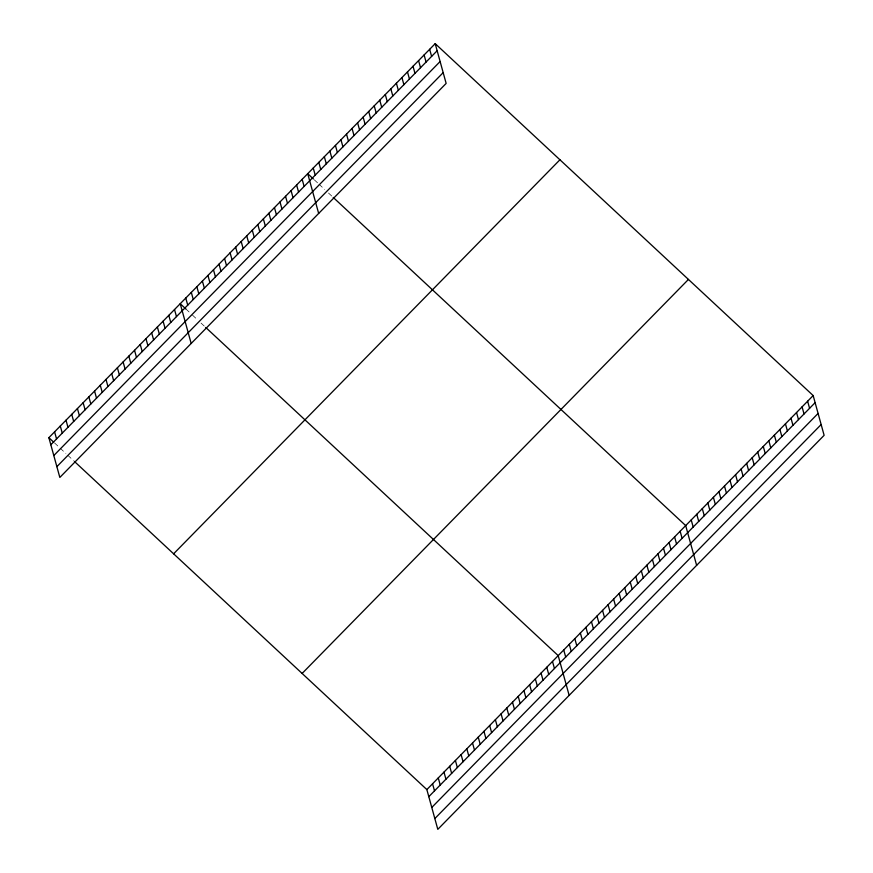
<?xml version="1.0" encoding="UTF-8"?>
<svg xmlns="http://www.w3.org/2000/svg" width="873" height="873" viewBox="0 0 873 873"><rect width="100%" height="100%" fill="white"/><g stroke="black" fill="none" stroke-linecap="round" stroke-linejoin="round"><path stroke-width="0.65" stroke-dasharray="4.37 3.27" d="M314.324 179.838L318.11 183.352M319.049 184.236L324.723 189.517M328.499 193.031L332.286 196.556M185.894 308.987L190.62 313.385M192.507 315.142L197.233 319.54M201.019 323.065L204.795 326.578M54.552 442.949L59.277 447.347M60.215 448.231L65.89 453.513M67.778 455.269L73.452 460.551"/><path stroke-width="1.31" d="M435.201 43.65L446.147 83.415L59.833 477.433L48.877 437.679L435.201 43.65L813.167 395.567L824.123 435.321L437.799 829.35L426.853 789.585L74.391 461.424M50.83 444.772L437.155 50.743M53.799 455.553L440.123 61.525M56.865 466.662L443.178 72.634M173.607 553.809L559.931 159.781M302.123 673.454L688.437 279.436M426.853 789.585L813.167 395.567M428.807 796.678L815.12 402.66M431.775 807.46L818.088 413.442M434.83 818.568L821.155 424.54M313.385 178.954L307.711 173.672L318.667 213.438M333.224 197.429L685.687 525.59L696.632 565.355M185.894 308.987L180.231 303.706L191.176 343.471M205.744 327.462L558.196 655.623L569.152 695.377M48.877 437.679L53.602 442.076M807.623 401.22L809.577 408.313M802.08 406.873L804.033 413.966M796.536 412.525L798.489 419.618M790.993 418.178L792.946 425.271M785.449 423.831L787.402 430.924M779.905 429.483L781.87 436.576M774.373 435.136L776.326 442.229M768.829 440.789L770.783 447.882M763.286 446.441L765.239 453.534M757.742 452.094L759.696 459.187M752.199 457.747L754.152 464.84M746.655 463.399L748.608 470.492M741.112 469.052L743.065 476.145M735.568 474.705L737.521 481.809M730.024 480.368L731.978 487.461M724.481 486.021L726.434 493.114M718.937 491.674L720.891 498.767M713.394 497.326L715.347 504.419M707.85 502.979L709.804 510.072M702.307 508.632L704.26 515.725M696.763 514.284L698.727 521.377M691.22 519.937L693.184 527.03M680.143 531.242L682.097 538.335M674.6 536.895L676.553 543.988M669.056 542.548L671.01 549.641M663.513 548.2L665.466 555.293M657.969 553.853L659.923 560.946M652.426 559.506L654.379 566.61M646.882 565.158L648.835 572.262M641.339 570.822L643.292 577.915M635.795 576.475L637.748 583.568M630.251 582.127L632.205 589.22M624.708 587.78L626.661 594.873M619.164 593.433L621.118 600.526M613.621 599.085L615.574 606.178M608.077 604.738L610.041 611.831M602.545 610.391L604.498 617.484M597.001 616.043L598.954 623.136M591.457 621.696L593.411 628.789M429.658 49.303L431.611 56.396M585.914 627.349L587.867 634.442M424.114 54.955L426.068 62.048M580.37 633.001L582.324 640.095M418.571 60.608L420.524 67.701M574.827 638.654L576.78 645.747M413.027 66.261L414.981 73.354M569.283 644.307L571.237 651.411M407.484 71.913L409.437 79.007M563.74 649.959L565.693 657.063M401.94 77.566L403.893 84.67M396.397 83.219L398.35 90.323M552.489 661.439L554.442 668.532M390.853 88.882L392.806 95.975M546.771 667.267L548.724 674.36M385.309 94.535L387.263 101.628M541.064 673.094L543.017 680.187M379.766 100.188L381.719 107.281M535.356 678.921L537.31 686.014M374.222 105.84L376.187 112.933M529.638 684.738L531.592 691.831M368.69 111.493L370.643 118.586M523.931 690.565L525.884 697.658M363.146 117.146L365.1 124.239M518.224 696.392L520.177 703.485M357.603 122.798L359.556 129.891M512.506 702.219L514.47 709.312M352.059 128.451L354.012 135.544M506.798 708.036L508.752 715.14M346.516 134.104L348.469 141.197M501.091 713.863L503.044 720.956M340.972 139.756L342.925 146.85M495.373 719.69L497.337 726.783M335.428 145.409L337.382 152.502M489.666 725.518L491.619 732.611M329.885 151.062L331.838 158.155M483.958 731.334L485.912 738.438M324.341 156.714L326.295 163.808M478.24 737.161L480.205 744.254M318.798 162.367L320.751 169.46M472.533 742.988L474.486 750.082M313.254 168.02L315.208 175.124M466.826 748.816L468.779 755.909M461.108 754.632L463.072 761.736M302.167 179.336L304.12 186.429M455.4 760.459L457.354 767.553M296.624 184.989L298.577 192.082M291.08 190.641L293.044 197.734M449.693 766.287L451.647 773.38M285.547 196.294L287.501 203.387M443.986 772.114L445.939 779.207M280.004 201.947L281.957 209.04M438.268 777.941L440.221 785.034M274.46 207.599L276.414 214.693M432.561 783.758L434.514 790.851M268.917 213.252L270.87 220.345M263.373 218.905L265.327 225.998M257.83 224.557L259.783 231.651M252.286 230.21L254.239 237.303M246.743 235.863L248.696 242.956M241.199 241.515L243.152 248.609M235.655 247.168L237.609 254.261M230.112 252.821L232.065 259.925M224.568 258.473L226.522 265.578M219.025 264.137L220.978 271.23M213.481 269.79L215.435 276.883M207.938 275.442L209.902 282.536M202.394 281.095L204.358 288.188M196.862 286.748L198.815 293.841M191.318 292.4L193.271 299.494M185.774 298.053L187.728 305.146M174.513 309.533L176.477 316.626M168.805 315.36L170.759 322.453M163.098 321.177L165.052 328.27M157.38 327.004L159.344 334.097M151.673 332.831L153.626 339.924M145.966 338.659L147.919 345.752M140.247 344.475L142.212 351.568M134.54 350.302L136.494 357.395M128.833 356.129L130.786 363.223M123.115 361.957L125.079 369.05M117.408 367.773L119.361 374.877M111.7 373.6L113.654 380.693M105.993 379.428L107.946 386.521M100.275 385.255L102.228 392.348M94.568 391.071L96.521 398.175M88.86 396.899L90.814 403.992M83.142 402.726L85.096 409.819M77.435 408.553L79.388 415.646M71.728 414.369L73.681 421.473M66.01 420.197L67.963 427.29M60.302 426.024L62.256 433.117M54.595 431.851L56.549 438.944"/></g></svg>
